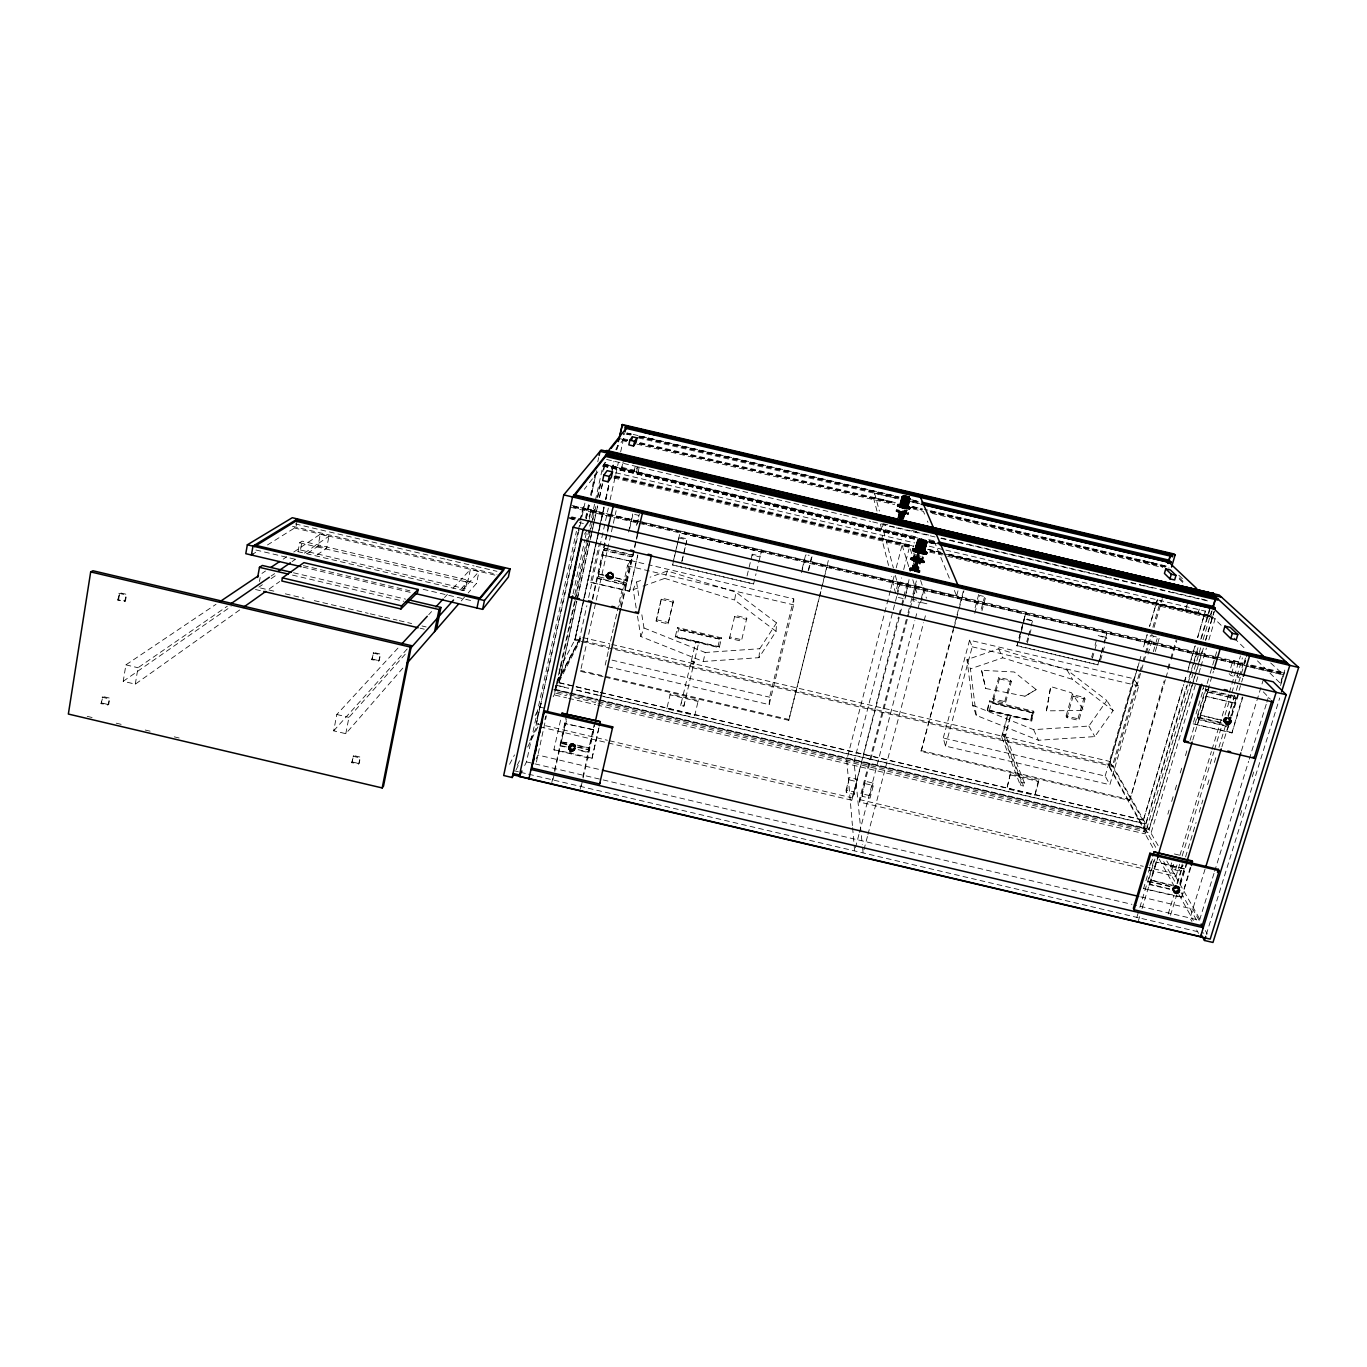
<?xml version="1.0" encoding="UTF-8"?>
<svg xmlns="http://www.w3.org/2000/svg" width="1367" height="1367" viewBox="0 0 1367 1367"><rect width="100%" height="100%" fill="white"/><g stroke="black" fill="none" stroke-linecap="round" stroke-linejoin="round"><path stroke-width="0.75" stroke-dasharray="5 3.75" d="M918.043 570.466L917.103 569.851M608.195 651.717L604.983 666.037L769.16 704.62L793.68 604.88L793.766 598.883L648.693 564.793M919.188 561.854L914.386 560.675L915.446 560.59M915.326 561.769L914.164 560.726M605.188 677.178L788.776 720.341L828.334 560.504M917.753 554.387L913.276 570.705L911.55 569.731L915.548 570.415M912.387 568.638L913.276 569.697M903.621 513.719L908.457 513.889L899.537 510.933M905.603 514.026L906.97 510.079C910.439 518.178 894.684 510.369 901.092 513.753M902.733 514.146L904.664 514.231L902.237 513.274M903.519 513.496L902.271 512.625L900.528 518.589M903.04 514.197L903.86 513.804M902.459 513.343L903.912 513.172M637.5 616.124L640.815 636.526L703.304 661.491L758.958 657.664L776.063 631.349L776.541 622.891L735.959 592.201L667.455 570.979L650.077 577.182M769.16 704.62L769.621 697.187L793.766 598.883M902.579 513.462L899.059 512.967M902.323 513.565L898.068 512.129L898.239 510.506L899.161 511.19M899.025 510.062C887.149 509.874 922.247 517.324 902.886 510.848L902.698 511.617M758.958 657.664L759.779 648.71L776.541 622.891M753.593 583.965L672.615 564.947L753.593 583.965L756.019 573.764M746.792 618.14L746.621 619.473L734.677 616.671L734.899 615.355L746.792 618.14L741.41 641.123L729.517 638.338L729.739 636.954L741.597 639.739L741.41 641.123M752.038 555.122L752.158 554.199L760.291 556.113L760.189 557.035L752.038 555.122L746.775 577.079M101.038 703.697L103.003 696.538L109.753 698.127L108.694 704.637L101.038 703.697L103.003 696.538M117.733 599.959L119.732 592.748L126.567 594.355L125.474 601.053L117.733 599.959L125.474 601.053M118.656 599.447L119.732 592.748M107.771 705.287L109.753 698.127M124.568 601.565L126.567 594.355M239.703 609.938L135.299 684.149L123.218 681.296L125.901 664.875L216.02 604.282M135.299 684.149L138.016 667.728L227.332 606.196M776.063 631.349L734.643 600.045L735.959 592.201M1046.421 710.703L1050.727 686.576L1071.489 692.779L1083.843 710.464L1046.507 710.857L1050.727 686.576M259.457 581.488L260.174 577.472M297.083 520.981L295.973 527.132L267.454 544.972M298.006 551.67L299.612 542.802L302.073 541.161L467.292 579.984L465.498 588.784L463.84 590.647L298.006 551.67L300.467 549.995L302.073 541.161M721.537 637.876L721.383 638.731L677.246 628.359L677.485 627.521L721.537 637.876L719.247 647.668L675.178 637.295L677.485 627.521M307.643 553.327L318.084 546.082L320.271 534.207L328.9 536.24L326.696 548.116L314.513 556.762M719.247 647.668L719.418 646.796L675.418 636.458L675.178 637.295M719.743 639.107L678.493 629.589L719.743 639.107L717.914 646.779L676.75 637.107L678.545 629.418M402.821 668.104L345.8 733.686L333.685 730.832L336.812 714.497L398.549 647.445M345.8 733.686L348.944 717.35L406.888 652.349M351.797 762.735L353.643 755.541L360.392 757.13L359.128 763.589L351.797 762.735L353.643 755.541M371.807 659.714L373.669 652.469L380.504 654.092L379.206 660.722L371.807 659.714L373.669 652.469M358.547 764.324L360.392 757.13M378.642 661.32L380.504 654.092M463.84 590.647L465.651 581.812L467.292 579.984M460.867 589.177L467.924 581.3L470.351 569.475L478.98 571.491L476.536 583.333L468.197 592.919M698.247 700.605L698.059 701.459L670.035 694.863L670.257 694.026L698.247 700.605L694.778 715.351L666.788 708.755L670.257 694.026M694.778 715.351L694.966 714.463M703.304 661.491L705.218 652.486L759.779 648.71M524.672 765.537L526.483 761.88L576.43 531.267M540.495 704.859L536.633 719.708L537.761 717.521M579.762 520.639L583.213 507.892L591.279 509.788L588.801 521.186M577.882 532.447L535.932 725.928L581.556 518.606M578.344 530.362L580.138 522.04M580.599 519.956L584.205 503.312M582 516.538L585.589 499.963M585.52 518.11L588.699 503.5M590.51 495.144L595.038 474.281M597.772 461.773L598.678 457.586M586.204 518.777L589.416 503.945M596.644 470.744L591.159 495.999L596.644 471.017M586.289 518.64L589.45 504.15M544.92 719.743L545.706 716.12M589.109 516.829L591.279 509.788M536.411 762.034L546.407 715.761M573.063 593.791L584.82 539.794M585.281 537.709L586.187 533.557M574.823 594.508L602.932 465.959L608.042 459.363M914.386 538.718L603.428 465.72L603.633 464.319L919.991 538.564M554.848 689.976L555.959 685.14L568.399 688.062M574.448 601.873L554.131 694.897L566.57 697.819M574.892 599.788L587.161 543.588M587.622 541.503L591.245 524.843M591.706 522.775L595.346 506.115M597.157 497.793L600.797 481.133M602.71 471.888L604.88 462.405M555.566 690.899L596.166 504.936M597.926 496.887L601.138 482.124M603.838 469.77L605.666 461.38M598.302 692.078L558.932 682.817L576.686 601.565M577.147 599.481L591.262 534.907M591.706 532.822L597.635 505.739M599.447 497.4L602.642 482.824M558.932 682.817L592.253 530.584M592.714 528.516L597.721 505.602M599.532 497.28L602.727 482.688M597.533 536.189L574.738 640.098L579.078 641.02L555.105 687.721M597.977 534.104L603.906 507.089M605.735 498.784L608.93 484.226M612.108 469.684L613.937 461.363M574.772 640.012L603.958 507.037M605.615 499.468L609.238 482.927M611.955 470.521L613.971 461.311M616.5 449.863L617.406 445.727M559.12 669.864L575.302 639.004L583.982 599.447M584.444 597.362L596.781 541.144M597.242 539.059L598.609 532.822M599.071 530.738L600.882 522.399M601.343 520.314L604.094 507.823M605.923 499.502L609.562 482.841M612.313 470.351L614.142 462.012M616.876 449.521L617.799 445.369M598.951 727.757L591.894 758.788L553.891 749.834L560.846 718.803M637.825 554.917L629.521 591.433L590.698 582.325L599.31 543.758M627.658 439.696L623.506 438.722L622.651 439.815L622.446 440.738L626.599 441.712M579.044 641.106L586.853 605.701M588.63 597.482L608.332 508.063M610.109 499.809L618.38 462.354M620.635 452.016L624.241 435.663M551.79 782.573L552.695 778.489M554.489 770.339L566.707 714.343M592.287 598.917L608.127 526.996M552.952 779.942L554.318 773.688M554.78 771.603L566.314 718.974M592.731 599.464L607.238 533.711M607.597 532.036L608.588 527.542M622.566 463.96L621.746 467.685L623.642 459.893M566.365 746.895L560.47 745.493L566.963 718.649M598.37 576.208L604.436 548.68L632.545 555.275L625.539 584.563L597.413 577.951L598.37 576.208L602.369 577.147M603.137 676.682L580.445 671.351L616.141 510.694M635.074 466.899L634.237 470.607L635.296 466.54M637.312 467.07C636.048 480.381 635.638 463.379 638.953 467.463M639.243 467.001L638.167 471.888L636.526 471.495M628.564 532.036L632.596 513.941M629.691 528.756L632.818 514.727M608.64 649.667L613.219 629.213M613.68 627.18L615.047 621.045M615.509 618.995L616.893 612.86M617.337 610.81L627.419 565.835L630.05 560.419L646.625 564.315M636.458 525.424L639.363 514.163M637.107 524.176L638.902 516.162M619.9 605.684L630.05 560.419M578.173 749.663L588.015 751.987L593.944 725.484M580.155 789.255L581.06 785.171M582.889 777.02L595.106 722.579M621.096 606.64L637.415 533.882M581.163 786.572L594.713 726.219M621.319 607.563L637.723 534.394M591.894 758.788L598.746 728.303M629.521 591.433L637.654 555.275M656.126 621.079L661.543 598.114L673.435 600.916L668.446 622.549L668.019 623.882L656.126 621.079L661.543 598.114M673.641 559.906L675.025 553.891M675.486 551.892L676.853 545.894M677.314 543.895L679.006 537.026L687.14 538.923L685.756 544.92M672.615 564.947L680.014 532.805L761.265 551.892L756.464 572.038M681.774 561.803L683.158 555.805M683.62 553.806L687.14 538.923M682.082 560.88L685.294 546.903M668.019 623.882L673.435 600.916M683.859 706.175L694.282 661.525L691.36 660.825L680.663 705.423L683.859 706.175L684.577 703.082L681.381 702.33L680.663 705.423M729.517 638.338L734.899 615.355M802.087 569.236L806 553.293M801.592 572.67L806.034 554.66M808.17 570.671L811.605 556.711M808.7 570.107L812.152 556.096L808.068 555.139M788.776 720.341L819.123 598.353M819.636 596.285L821.704 588.015M822.216 585.947L823.754 579.745M824.267 577.677L828.385 561.136M876.999 511.138L873.462 497.537L874.572 493.145L896.752 498.357M888.567 565.511L881.783 538.632L883.663 531.25L893.403 568.074M898.068 512.129L896.103 511.121L896.325 509.994M896.308 511.292L896.547 509.925M896.598 511.48L896.872 509.891M896.103 511.121L897.282 509.891M900.357 513.018L898.222 512.01L898.956 510.557M898.717 512.352L899.213 510.557M898.973 511.959L906.116 513.428L899.281 512.095L899.52 510.575M897.982 517.666L899.178 512.779L901.673 513.121M899.281 512.095L898.837 511.138M898.119 517.751L899.896 510.609M898.529 517.956L900.016 512.335L901.793 513.172M898.803 518.059L899.571 511.446M899.11 518.161L900.733 510.728M899.332 518.178L900.716 512.335L901.707 512.505M899.435 518.281L900.494 511.771M899.794 518.383L901.434 512.437M901.502 511.685L902.015 511.805M900.152 518.486L901.639 512.044L906.714 512.762L905.945 512.266M900.614 517.768L902.135 512.181M902.528 511.924L903.843 511.395M900.921 518.691L902.647 512.3L901.383 512.164M901.297 518.777L902.408 512.403M903.023 512.061L902.186 510.968M901.673 518.845L903.655 512.522M901.861 518.811L903.314 512.95M903.519 512.198L903.707 511.053M902.032 518.913L904.305 510.011M902.357 518.964L904.766 510.096M902.664 518.999L904.339 513.343M904.424 512.488L906.013 512.181M902.938 519.033L905.21 510.164M903.177 519.033L905.62 510.216M903.519 519.016L905.996 510.25M904.134 512.608L905.911 512.779M905.33 514.026L906.56 510.267M907.398 514.214L908.047 512.625M907.808 514.214L908.354 512.813M908.132 514.18L908.559 512.984L908.457 514.026M890.378 590.561L846.737 760.018L852.427 825.565M890.908 588.493L894.103 576.088M896.222 567.818L902.083 545.091L909.551 546.851M895.334 575.387L897.726 584.375L895.505 592.919L891.301 576.276M846.105 790.041L849.334 777.498L857.229 779.361L854.221 794.415L846.31 792.552L846.105 790.041L853.982 791.903L854.221 794.415M897.367 591.638L899.794 582.222L907.876 584.136L904.937 599.002L896.82 597.106M846.31 792.552L849.334 777.498M896.735 596.439L854.016 761.727L862.252 844.447M897.316 595.209L901.537 577.831M903.672 569.578L909.021 548.919M910.183 559.154C913.395 553.584 935.814 565.511 916.779 562.025C900.272 556.164 921.016 558.522 924.417 562.503M910.422 559.376L910.678 557.685M924.656 561.615C920.538 562.11 912.507 561 911.037 557.633M910.781 559.616L911.02 558.727M911.293 558.488L911.516 557.599M911.259 559.872L911.481 558.983M911.857 558.488L912.097 557.616M916.334 554.506C914.147 582.991 901.724 563.05 916.881 569.082C919.085 568.775 914.096 567.408 913.207 567.595C926.194 572.243 916.403 572.876 909.636 568.176M909.568 569.595L909.807 568.091M911.823 560.145L912.045 559.257M909.841 569.783L910.08 568.04M918.692 561.752L921.734 561.803L912.626 558.744L914.079 552.661M909.397 569.424L910.439 568.023M912.49 560.419L914.335 552.934M910.183 569.971L910.422 569.099M910.217 568.894L910.866 568.023M915.668 561.888L912.814 560.504L914.369 554.062M540.085 726.902L851.812 800.242L898.461 616.995M898.99 614.928L901.126 606.726M901.656 604.658L903.245 598.507M903.775 596.456L908.047 580.018M910.61 570.176L910.832 569.304M913.036 560.658L914.591 554.694M910.644 568.911L911.379 568.057M913.327 560.829L914.882 554.865M911.106 570.398L911.345 569.509M915.258 554.37L912.285 569.321M851.812 800.242L904.236 598.148M909.055 579.591L904.937 599.002M911.601 569.885L914.352 560.795M912.814 560.504L914.13 559.992L915.241 555.634M911.669 570.603L915.77 554.421M912.062 570.21L916.198 554.558M912.592 570.449L916.847 554.575M912.917 570.586L917.12 554.592M912.934 571.03L913.156 570.159M917.428 554.643L913.959 569.919M913.652 570.825L918.06 554.404M918.334 554.506L914.062 570.945L917.804 571.355L914.882 570.022M918.453 554.848L915.121 570.312M918.914 554.66L914.318 571.423L919.513 572.158L920.196 570.774M914.882 571.15L918.795 555.856M915.019 571.594L915.241 570.722M919.342 554.746L915.975 570.5L920.128 556.113M915.275 571.252L919.495 555.122M915.685 571.321L919.495 556.318M915.719 571.748L919.82 556.061M916.403 571.884L920.657 556.164M916.744 571.474L920.862 556.164M917.052 572.004L921.273 556.096M917.291 571.491L921.255 557.189M917.667 572.09L921.597 556.659M920.059 571.936L918.231 570.688L922.007 556.694M918.231 572.141L918.453 571.269M917.958 562.298L921.563 562.469L922.212 556.147M918.727 570.893L918.949 570.022M920.811 562.674L922.622 556.335M1140.813 868.216L859.689 802.087L859.416 799.558L907.534 614.757M908.081 612.706L910.217 604.504M910.747 602.454L912.353 596.285M912.883 594.235L917.172 577.814M921.102 562.657L922.657 556.694M918.727 572.175L918.949 571.303M919.154 571.098L919.376 570.227M921.255 562.674L922.879 556.147M919.154 572.192L919.376 571.303M921.478 562.555L923.118 556.403M919.513 571.303L919.735 570.432M919.974 561.034L922.161 561.205L923.357 556.83M859.689 802.087L907.483 618.602M908.013 616.534L909.636 610.348M910.166 608.298L912.319 600.045M912.848 597.977L917.154 581.488M919.513 572.158L920.008 570.603M921.99 562.76L922.229 561.888M922.64 561.154L923.443 557.07M922.657 562.811L922.896 561.922M862.133 796.278L865.123 781.223L873.017 783.069L873.325 785.547L870.044 798.14L862.133 796.278L861.859 793.749L869.737 795.611L870.044 798.14M920.606 601.087L921.153 602.813L913.036 600.916L915.975 586.033L924.058 587.93L921.648 600.933M923.221 561.427L923.443 560.538M923.238 562.828L923.46 561.94M923.682 561.683L923.921 560.795M923.699 562.794L924.28 561.034M924.058 562.726L924.519 561.256M858.92 834.485L854.631 850.923L854.067 844.584M859.467 832.418L914.848 620.618M915.394 618.55L917.547 610.331M918.077 608.281L919.701 602.112L928.449 604.163M869.737 795.611L873.017 783.069M921.102 599.207L924.058 587.93M867.43 836.484L863.107 852.923L862.474 846.566M867.96 834.417L923.579 622.668M924.126 620.601L925.749 614.432M666.788 708.755L667.028 707.901M573.781 506.029L956.627 595.927L957.994 590.8M1165.35 679.672L1129.689 800.498L921.085 751.44L954.32 625.044M954.867 622.993L956.507 616.825M957.054 614.774L959.241 606.538M959.788 604.487L964.179 588.032M921.085 751.44L953.482 629.914M954.046 627.846L958.438 611.374M958.985 609.306L963.923 590.766M975.115 607.768L978.857 593.876M974.756 613.339L979.575 595.414L985.71 596.849L981.95 610.793M943.264 738.009L969.579 640.166L1133.516 678.681L1138.711 685.926L1109.867 784.726L945.468 746.074L943.264 738.009L1105.168 776.063L1109.867 784.726M981.216 609.186L984.428 597.294M945.468 746.074L972.227 646.83L969.579 640.166M987.213 709.729L989.64 700.878L1033.742 711.233L1031.726 721.092L987.589 710.72L987.213 709.729L1031.265 720.084L1031.726 721.092M987.589 710.72L989.64 700.878M989.332 710.567L991.297 702.911L1032.632 712.805L1030.547 720.255L989.264 710.362M992.869 698.776L998.747 677.331L1010.657 680.134L1011.341 681.672L1005.411 703.168L993.501 700.365L992.869 698.776L1004.745 701.579L1005.411 703.168M993.501 700.365L999.397 678.852L998.747 677.331M1016.843 645.532L1098.077 664.875L1016.997 645.822L1023.37 621.831M1023.9 619.866L1025.54 613.937L1016.997 645.822M1019.201 641.055L1024.601 618.174L1033.367 621.182L1025.199 619.251M1004.745 701.579L1010.657 680.134M1026.737 641.824L1027.813 637.876M1028.36 635.894L1030.547 627.983M1031.094 626.018L1032.734 620.088M1027.335 642.968L1031.709 627.111M1001.635 736.762L1007.769 714.565L1002.746 734.78L1005.668 735.463L1010.709 715.249L1004.557 737.445L1023.558 786.042L1020.363 785.29L1001.635 736.762L1004.557 737.445M1010.316 773.978L1006.847 788.725L1034.87 795.321L1038.749 781.565L1038.339 780.557L1010.316 773.978L1006.847 788.725M1032.546 712.6L1030.547 720.255M1031.265 720.084L1033.742 711.233M1020.363 785.29L1021.217 782.249L1002.421 733.942L1005.343 734.626L1024.43 783.001L1023.558 786.042M1038.339 780.557L1034.87 795.321M1066.123 716L1072.189 694.59L1084.116 697.392L1085.039 698.981L1078.905 720.443L1066.995 717.641L1066.123 716L1077.999 718.786L1078.905 720.443M1066.995 717.641L1073.095 696.179L1072.189 694.59M1092.78 653.118L1091.652 657.066L1095.719 658.023M1095.035 645.241L1096.71 639.312M1092.438 658.262L1096.949 642.439M1077.999 718.786L1084.116 697.392M1097.889 664.567L1100.708 654.725M1101.272 652.742L1103.528 644.865M1104.092 642.9L1106.911 633.041L1104.28 643.191M1099.222 660.927L1100.913 655.015M1101.46 653.067L1103.733 645.156M1100.572 660.176L1104.536 646.335M1105.168 776.063L1133.516 678.681M1135.857 673.47L1109.03 765.605L1144.299 828.607L1186.641 685.773M1136.455 671.419L1138.831 663.234M1139.429 661.184L1141.223 655.049M1143.598 646.864L1147.186 634.578L1143.666 646.95M1157.319 599.771L1149.562 626.394L1157.388 599.857M1109.098 765.708L1137.122 669.471M1137.72 667.421L1140.095 659.236M930.466 511.719L1167.076 567.237L1167.333 566.331L924.485 509.344M1139.275 673.88L1112.601 765.315L610.571 647.292M1139.856 671.846L1142.231 663.73M1142.829 661.696L1150.518 635.279M1152.894 627.163L1160.6 600.745M1154.021 627.504L1162.326 598.763M1148.024 654.024L1153.235 636.185L1151.817 634.493L1113.404 766.716L609.99 648.3M1153.304 651.717L1157.353 637.893M1155.303 651.495L1159.37 637.62L1153.235 636.185M1129.689 800.498L1164.103 680.886M1167.708 668.617L1170.135 660.432M1170.733 658.398L1176.15 639.995M1187.325 604.351L1185.702 609.836L1186.266 605.632M1165.948 677.622L1170.784 661.235M1171.399 659.184L1176.833 640.764M1199.286 609.118L1198.21 612.775L1198.739 608.571M600.386 692.556L1143.359 820.251L1183.668 684.064M1184.266 682.03L1186.078 675.947M1188.504 667.831L1195.134 645.514M1197.56 637.398L1205.404 611.015L1197.731 637.586M1143.359 820.251L1183.839 684.269M1184.437 682.236L1186.864 674.119M1187.462 672.086L1195.322 645.702M1144.709 823.583L1143.513 828.419L1108.312 765.435M1189.068 677.622L1198.176 647.087M1200.79 639.124L1209.71 608.383M1187.462 684.97L1143.786 831.426L1154.073 849.915M1187.991 683.175L1192.913 666.652M1193.459 664.806L1198.363 648.351M1201.371 638.286L1209.898 609.699M1200.704 647.77L1145.153 833.887L597.687 705.133M1203.114 639.653L1211.606 611.237M1212.102 610.793L1210.359 616.585L948.869 555.207M1221.141 625.3L1211.726 616.09L1212.819 612.416M1194.57 676.733L1148.964 829.461L554.951 689.771L579.762 641.277L580.719 637.005L556.916 683.295M1195.185 674.7L1197.612 666.566M1198.227 664.516L1203.097 648.231M1205.523 640.081L1214.05 611.579M1203.37 648.095L1149.117 829.735L551.328 689.156M1205.711 640.286L1214.34 611.374M1200.311 668.395L1151.031 833.135L597.618 702.98M1200.927 666.361L1206.395 648.061M1208.838 639.927L1216.134 615.509M1149.801 865.892L1152.193 857.895M1202.687 689.703L1203.883 685.756M1190.811 867.567L1181.635 897.538L1143.547 888.584L1152.569 858.561M1242.808 697.409L1231.94 732.968L1193.032 723.827L1203.712 688.233M1136.848 917.36L1139.292 909.226M1139.856 907.363L1154.585 858.391M1167.862 814.168L1169.075 810.135M1171.69 801.455L1174.133 793.321M1175.142 789.955L1177.568 781.89M1180.251 772.987L1182.694 764.854M1185.445 755.661L1187.872 747.595M1190.025 740.453L1206.531 685.55M1207.146 683.517L1209.641 675.178M1210.188 673.35L1218.134 646.916M1169.622 888.823L1149.903 884.176L1148.28 881.049L1154.876 859.074M1223.67 725.074L1199.508 719.401L1197.595 716.992L1205.745 689.891L1233.888 696.521L1235.99 698.845L1230.659 716.308M1138.421 920.64L1139.634 916.625M1142.06 908.594L1158.174 855.024M1192.776 740.025L1213.452 671.317M1149.903 884.176L1157.148 860.099M1199.508 719.401L1207.693 692.198L1205.745 689.891M1158.55 855.691L1147.955 888.994M1209.197 687.396L1197.475 724.425M1182.284 863.944L1180.114 871.069L1172.185 869.207L1170.579 866.37L1171.656 862.816M1230.693 667.916L1232.966 660.466L1241.065 662.363L1243.03 664.362L1239.613 675.588M1172.185 869.207L1174.356 862.081M1231.479 673.692L1234.897 662.448L1232.966 660.466M1149.083 870.164L1175.962 876.486L1174.338 873.633L1177.431 863.466M1179.909 855.332L1211.418 751.542M1212.033 749.509L1228.728 694.556M1229.343 692.522L1240.467 655.887M1175.962 876.486L1179.687 864.234M1182.165 856.05L1213.845 751.85M1214.477 749.799L1221.927 725.296M1225.037 715.078L1231.24 694.641M1231.872 692.591L1242.432 657.869M1176.97 883.509L1182.438 865.55M1228.01 715.847L1233.888 696.521M1244.004 662.858L1245.559 657.766M1168.187 914.027L1173.809 895.556M1177.517 883.372L1183.087 865.089M1185.565 856.955L1196.074 822.421M1199.167 812.254L1202.875 800.071M1207.591 784.624L1210.034 776.559M1214.34 762.461L1216.784 754.396M1218.971 747.253L1225.379 726.167M1228.249 716.769L1235.665 692.385M1236.298 690.352L1246.807 655.818M1244.722 663.576L1245.747 660.176M1179.96 882.655L1184.847 866.627M1170.511 915.292L1176.799 894.684M1180.148 883.731L1186.829 861.757M1221.876 746.86L1228.437 725.296M1231.428 715.488L1242.791 678.22M1180.541 884.432L1187.239 862.44M1228.882 725.894L1226.609 731.277M1231.889 716.018L1238.519 694.282M1181.635 897.538L1190.401 866.883M1231.94 732.968L1242.33 696.897M1205.079 869.087L1190.025 918.026L1191.921 921.443M1241.441 750.842L1263.381 679.484M1213.999 873.376L1199.525 920.247L1133.961 904.834M1214.631 871.343L1248.618 761.282M1249.25 759.232L1266.252 704.21M1266.867 702.177L1269.396 694.009M1251.574 665.131L1282.759 672.461L1282.383 673.641L1247.063 665.336M1280.759 683.175L1285.817 666.891M1240.279 815.398L1242.808 807.282M1252.24 776.832L1254.752 768.715M1280.52 685.585L1284.946 671.3M1206.326 934.43L1279.7 697.973M643.054 586.101L664.738 578.395L667.455 570.979M640.815 636.526L643.994 628L641.619 613.356M588.015 751.987L588.989 749.458L577.25 746.707M636.168 607.973L633.194 589.621L636.544 581.983L642.336 579.933M553.891 749.834L567.032 752.311M625.539 584.563L626.359 582.786L614.364 579.967M580.445 671.351L580.821 670.548L788.793 719.452M536.189 758.651L537.932 755.028L600.301 769.706M515.991 770.014L519.802 762.496M527.679 746.997L538.068 726.526M553.191 696.743L555.105 692.984M517.273 765.178L521.135 757.608M529.815 740.589L538.495 723.553M555.959 685.14L568.296 688.267M557.07 681.262L580.685 637.09M509.566 764.29L514.488 754.926M535.112 715.625L542.972 700.639M590.698 582.325L629.709 591.04M604.436 548.68L603.513 550.286L631.742 556.916M653.443 439.166L642.37 436.569M584.461 534.224L586.802 530.721M972.706 705.252L1033.606 729.653L1088.884 726.048L1106.826 700.485L1067.029 669.967L998.645 648.778L966.982 659.612L972.706 705.252L976.26 715.368L1038.424 740.265L1094.83 736.591L1113.165 710.567L1106.826 700.485M603.428 465.72L604.317 464.575M604.539 463.533L603.65 464.677L916.727 538.171M615.697 449.453L623.403 439.49M584.324 489.301L586.87 486.02M589.399 482.756L599.036 470.333M603.633 464.319L914.865 538.034M603.924 464.028L916.676 537.043M461.243 600.916L466.796 594.525M462.012 590.527L478.98 571.491M333.685 730.832L407.161 648.983M918.248 562.52L920.094 562.555L918.932 561.478M428.708 614.689L431.579 611.579M444.497 597.533L447.368 594.423M453.109 588.186L470.351 569.475M269.282 588.921L279.705 581.505M123.218 681.296L231.091 606.452M258.927 587.127L262.396 584.717M271.11 578.685L278.065 573.85M271.11 576.037L274.613 573.627M292.128 561.564L295.631 559.154M304.38 553.122L328.9 536.24M261.968 573.405L265.488 571.03M283.174 559.154L286.694 556.779M293.768 552.029L320.271 534.207M251.408 555.002L258.551 550.542M1024.977 696.23L1036.22 689.566L1024.977 696.23L985.71 688.472L981.557 670.326L1014.194 671.983L1036.306 689.72M922.161 561.205L921.204 560.248M633.194 589.621L641.072 586.819M976.26 715.368L970.433 668.856L1002.763 657.8L1072.565 679.416L1113.165 710.567M911.14 568.945L917.872 570.569L916.198 569.509M914.523 560.521L915.702 560.607M900.716 512.335L900.477 512.728M917.325 570.552L918.043 570.398M912.302 568.706L912.712 569.458M898.632 511.805L902.117 512.232M920.862 561.119L921.512 560.419M916.522 570.5L917.428 570.688M914.438 560.743L916.027 561.034M919.102 562.11L916.761 561.786M912.695 568.655L913.976 568.928M914.13 559.992L920.811 561.786M920.743 561.222L918.351 560.76M916.779 570.62L915.839 570.381M915.497 558.573L912.626 558.744M915.582 560.555L917.941 561.136M919.666 561.085L916.505 560.367M915.48 560.846L917.189 561.222M916.044 558.676L912.985 558.607L914.506 559.633M913.839 568.826L914.728 569.099M915.89 558.556L917.189 558.915M918.043 562.572L915.873 562.042M900.887 512.061L901.998 512.557M902.835 513.667L903.877 513.736M626.957 432.963L631.11 433.937M633.177 434.416L899.076 496.819M911.55 499.741L919.854 501.689M627.333 433.202L631.4 434.159M639.551 436.073L897.213 496.529M913.378 500.322L919.393 501.723M626.752 433.886L630.905 434.86M639.209 436.808L898.854 497.725M913.378 501.142L919.615 502.595M626.103 434.022L630.238 434.996M638.526 436.944L899.554 498.186M911.977 501.108L920.264 503.056M908.918 501.211L919.701 503.74M638.372 437.884L898.29 498.87M912.831 502.287L919.068 503.74M640.098 442.618L895.419 502.526M912.028 506.422L922.4 508.849M873.462 497.537L895.624 502.731M913.173 506.849L920.367 508.541M930.021 510.814L1167.623 566.57M618.995 438.465L627.556 440.464M639.995 443.386L895.129 503.261M911.721 507.157L922.093 509.583M930.397 511.531L1167.076 567.237M623.301 439.627L627.453 440.601M639.91 443.523L895.18 503.432M911.789 507.328L922.161 509.771M622.651 439.815L626.804 440.789M639.278 443.711L894.855 503.688M911.464 507.584L921.854 510.028M930.175 511.976L1169.127 568.057M636.988 444.155L894.616 504.611M913.31 509.002L923.699 511.429M932.021 513.377L1162.633 567.493M882.928 523.664L889.148 525.116M911.977 530.481L918.197 531.934M606.572 459.449L783.308 500.937M785.393 501.416L812.425 507.772M814.493 508.251L841.525 514.59M843.61 515.086L870.642 521.425M872.727 521.921L930.944 535.591M941.333 538.017L1082.732 571.201M1084.817 571.696L1111.849 578.036M1113.917 578.531L1140.949 584.871M1143.034 585.366L1170.067 591.706M1172.151 592.201L1199.184 598.541M1201.251 599.019L1207.488 600.489M894.189 527.354L883.048 524.74L881.8 529.61L880.382 524.108M896.12 527.816L935.25 537.009M940.889 538.325L967.067 544.459M969.015 544.92L1155.986 588.801M1160.019 589.758L1210.496 601.6M622.002 467.343L634.459 470.265M928.706 539.623L937.01 541.571M929.116 540.717L937.42 542.665M929.167 541.093L935.387 542.545M929.406 541.452L935.643 542.921M603.411 465.344L914.318 538.444M925.613 541.093L937.318 543.844M928.894 542.118L937.181 544.066M602.967 465.908L914.608 539.042M929.15 542.46L935.387 543.929M602.847 466.079L914.677 539.264M929.235 542.682L935.472 544.151M615.748 472.76L914.831 542.955M929.304 546.219L943.896 549.773M945.913 550.115L1205.591 611.203M1185.189 609.289L1197.663 612.228M614.962 475.733L913.857 545.894M928.381 549.312L940.838 552.234M949.142 554.182L1210.666 615.577L1212.546 617.406L948.647 555.463M881.783 538.632L914.284 546.27M927.595 549.397L941.248 552.593M948.766 554.353L1211.726 616.09M614.86 476.587L913.515 546.697M930.107 550.593L942.547 553.515M944.614 553.994L1210.085 616.312L1212.239 618.431L944.221 555.515M614.74 476.775L913.583 546.92M930.192 550.816L940.564 553.259M614.073 476.929L911.242 546.68M929.936 551.072L946.562 554.985M613.851 477.972L908.901 547.227M929.68 552.097L942.136 555.019M634.63 514.419L638.714 515.376M571.97 505.568L607.307 513.855M609.374 514.351L636.407 520.69M638.474 521.186L1214.169 656.348M1216.237 656.843L1243.269 663.183M573.559 506.679L1248.481 665.148M1250.549 665.644L1283.784 673.435L1282.759 672.461M573.798 507.242L1244.978 664.858M571.235 507.396L1283.408 674.615L1269.413 661.833M897.726 584.375L1218.817 659.765M1220.885 660.261L1247.815 666.583M1249.882 667.062L1283.015 674.837L1280.383 683.312L1255.179 658.638M678.698 537.897L686.832 539.811M571.731 516.829L575.883 517.803M571.235 517.478L575.387 518.452M569.39 517.529L575.627 518.999M568.911 518.178L575.131 519.648M570.791 518.913L574.943 519.887M916.573 600.147L912.541 599.19L913.036 600.916M579.352 522.553L583.401 523.51M1207.693 692.198L1235.99 698.845M627.419 565.835L793.68 604.88M972.227 646.83L1138.711 685.926M603.684 574.926L597.652 573.935L603.479 575.302M615.338 577.66L626.992 580.394L615.15 578.053M1221.688 720.101L1200.277 715.078L1222.132 720.648M1197.595 716.992L1221.654 722.63M603.992 578.036L597.789 576.566L596.815 578.309L625.915 585.144L626.735 583.367L614.33 580.462M1221.859 723.177L1196.962 717.333L1198.876 719.76L1228.044 726.612M1231.479 732.422L1193.032 723.827M661.098 599.378L673.025 602.181M999.397 678.852L1011.341 681.672M1073.095 696.179L1085.039 698.981M444.993 559.103L295.289 523.92L294.537 528.021L496.118 575.387M447.077 559.581L474.11 565.938M476.177 566.434L496.973 571.321M292.521 526.312L496.99 574.362M656.587 619.764L668.446 622.549M990.016 701.869L1034.204 712.241M1032.632 712.805L991.297 702.911M318.084 546.082L326.696 548.116M467.924 581.3L476.536 583.333M299.612 542.802L465.651 581.812M1008.111 715.368L1011.05 716.052M300.467 549.995L465.498 588.784M255.954 550.012L297.237 559.718M423.155 589.314L472.692 600.95M303.389 565.613L409.895 590.8M303.149 567.168L412.834 592.953M691.189 661.543L694.111 662.243M582.752 637.586L609.75 643.84M611.784 644.404L1110.294 761.573L1158.379 846.105M293.478 572.773L405.623 599.139M575.302 639.004L608.503 646.813M580.992 641.482L608.811 648.009M292.47 575.097L403.914 601.292M612.057 660.141L769.621 697.187M260.465 587.998L274.955 591.398M285.31 593.825L303.952 598.216M314.307 600.643L368.15 613.305M370.218 613.8L382.657 616.722M384.725 617.201L397.148 620.122M399.215 620.618L411.638 623.54M421.993 625.966L426.145 626.94M255.509 589.502L261.678 590.954M420.147 628.205L424.266 629.179M920.862 750.5L1129.108 799.456M1010.674 774.969L1038.749 781.565M1021.217 782.249L1024.43 783.001M559.035 682.611L598.541 691.907M600.609 692.385L1143.222 819.978M576.686 690.01L597.43 694.897M599.498 695.376L1145.512 823.771M576.601 690.232L601.48 696.076M603.565 696.572L1144.862 823.857L1109.508 761.299M568.313 692.42L555.873 689.498L554.899 691.394L567.356 694.316M570.381 692.915L597.345 699.255M599.412 699.733L1144.811 827.992L1156.482 848.77M569.424 694.812L596.388 701.151M598.473 701.63L1146.195 830.452M556.164 693.24L566.536 695.666M574.823 697.631L595.551 702.501M568.655 698.315L595.619 704.654M118.809 593.261L125.661 594.867M373.106 653.067L379.941 654.673M372.371 659.116L379.206 660.722M1174.338 853.948L1182.25 855.81M539.384 706.995L545.313 708.396M849.556 779.959L857.485 781.821M865.414 783.684L873.325 785.547M1170.579 866.37L1178.474 868.233L1180.114 871.069M537.06 723.724L607.409 740.282M609.494 740.76L851.59 797.713M859.416 799.558L1143.256 866.336M1145.341 866.815L1174.338 873.633M567.015 742.725L560.658 741.837L566.758 743.272M577.182 745.118L589.399 747.988L576.959 745.664M1173.091 885.32L1150.655 880.023L1171.451 885.526M561.581 743.016L567.459 744.4M1148.28 881.049L1169.862 886.124M567.083 744.793L561.017 743.358L559.889 745.852L566.006 747.288M577.216 747.168L589.365 750.022L588.391 752.551L578.207 750.158M1169.998 886.636L1147.665 881.373L1149.305 884.517L1169.691 889.319M569.065 752.79L592.116 758.207M1181.242 896.82L1143.547 888.584M1140.796 896.889L1192.776 909.106L1199.064 920.264M125.901 664.875L138.016 667.728M336.812 714.497L348.944 717.35M526.483 761.88L1131.893 904.339M514.385 770.851L518.435 771.808M520.468 772.287L526.842 773.79M528.585 774.2L1203.797 933.114M102.081 697.187L108.83 698.776M353.045 756.259L359.811 757.848M101.944 703.048L108.694 704.637M352.378 762L359.128 763.589M87.232 716.359L93.452 717.829M116.246 723.194L122.449 724.664M145.244 730.029L151.464 731.482M174.258 736.847L180.461 738.317M901.742 513.924L902.1 514.077M917.154 558.83L919.068 559.342M915.138 569.116L916.403 569.492M917.77 559.069L920.213 559.735M917.154 561.29L918.043 561.461M916.915 561.7L916.283 561.529M914.711 570.142L913.822 569.971M902.579 512.693L905.996 513.821M664.738 578.395L734.643 600.045M916.027 560.145L914.728 559.804M917.872 561.102L919.632 561.786M904.185 511.566L905.672 512.027M919.461 559.547L920.726 559.923M915.48 559.974L913.754 559.411M918.248 561.615L919.974 562.23M913.6 569.817L912.37 569.441M914.745 560.692L912.763 559.599L913.737 559.274M643.994 628L705.218 652.486M1178.815 575.268L1183.292 579.557M1179.396 577.882L1184.625 582.923M1179.157 578.89L1183.737 583.316M1234.196 638.081L1245.679 649.308M1154.09 563.221L1143.017 560.624M1263.296 691.839L1270.336 699.118M1237.084 675.418L1239.032 677.468L1230.915 675.554L1229.001 673.521M1067.029 669.967L1072.565 679.416M1166.786 860.937L1200.38 920.23M1205.335 930.551L1207.283 933.969M1088.884 726.048L1094.83 736.591M1163.676 861.603L1176.03 883.612M1181.173 892.771L1196.603 920.281M1159.216 859.142L1173.86 885.491M1178.986 894.702L1193.34 920.487M1196.655 929.987L1198.551 933.405M998.645 648.778L1002.763 657.8M1033.606 729.653L1038.424 740.265M923.716 512.147L924.57 514.18M927.424 521.1L927.937 522.314M934.157 541.144L949.74 579.13M954.354 590.373L956.627 595.927M981.557 670.326L985.71 688.472M966.982 659.612L970.433 668.856M910.2 548.816L918.026 572.534M920.623 580.445L926.484 598.233M902.083 545.091L910.251 571.56M912.78 579.711L917.172 593.962M899.794 582.222L900.238 583.88M874.572 493.145L879.374 511.036M636.544 581.983L638.919 596.627M852.615 827.667L853.897 842.482M698.879 641.96L695.957 641.277L690.694 663.661L693.616 664.362L698.879 641.96M593.5 729.722L564.691 723.536L593.5 729.722M631.264 561.324L601.856 554.848L631.264 561.324M633.126 554.899L632.34 556.557L603.12 549.688L604.06 548.082L633.126 554.899M1105.971 637.278L1097.838 635.365L1106.809 638.423L1105.971 637.278M1234.521 696.162L1205.386 689.31L1207.351 691.599L1236.622 698.486L1234.521 696.162M1235.187 703.185L1205.933 696.316L1235.187 703.185M1184.693 868.78L1156.055 862.047L1184.693 868.78"/><path stroke-width="1.5" d="M919.051 539.145L919.53 541.178L919.342 539.076L926.177 540.973L923.391 551.875M568.86 748.125C584.393 736.352 564.93 764.837 571.047 744.28M569.356 746.604L571.338 749.612L574.789 748.638M606.965 575.849C606.828 582.12 616.739 577.763 611.75 573.73C609.887 571.218 605.923 575.968 607.392 575.063C606.931 572.722 612.126 571.167 611.408 573.508M613.134 576.806L609.392 578.173L607.392 575.063M907.312 506.371C916.813 511.292 888.225 503.312 901.861 504.936M907.278 496.563L909.38 497.52L903.143 495.999L907.278 496.563L906.987 497.725L909.858 498.887L906.406 498.323M909.328 497.4L908.013 498.733L908.337 496.905M1173.484 890.002C1172.869 893.933 1179.584 894.155 1179.55 890.276C1179.157 884.586 1172.732 890.293 1172.698 888.55M1172.681 889.302L1174.492 891.523L1177.38 891.199L1178.747 888.823L1177.26 886.397L1179.55 890.276M1224.149 721.417C1225.755 725.399 1232.265 721.81 1229.565 718.376M1231.069 721.656C1221.79 708.448 1225.806 735.292 1230.129 720.546M90.683 571.919L68.35 714.052L382.179 787.939L383.512 786.11L411.45 645.651L92.956 570.757L90.683 571.919L410.203 647.052L411.45 645.651M414.902 593.432L482.619 609.357L508.387 577.045L510.096 568.894L292.282 517.717L247.342 544.801L245.787 553.686L301.082 566.673M257.662 577.421L259.457 567.339L262.327 565.46L291.393 572.277M282.388 577.865L281.824 580.992L400.958 608.981L417.567 592.441L418.148 589.467L303.935 562.623L282.388 577.865L401.573 605.889L418.148 589.467M400.958 608.981L401.573 605.889M382.179 787.939L410.203 647.052M434.569 631.605L439.012 609.545L440.926 607.426L407.691 599.617M436.5 629.384L440.926 607.426M476.98 608.025L478.809 599.19L504.901 567.681M482.619 609.357L484.448 600.523L510.096 568.894M1201.371 934.908L1204.464 940.462L1212.973 942.461L1298.65 667.438L1219.227 595.038L601.155 449.982L563.751 494.888L503.671 775.516L512.181 777.515L514.077 773.773M512.181 777.515L572.551 496.956L607.478 453.075M574.037 495.965L574.294 494.769L1286.039 661.867M519.221 776.507L573.081 527.218L579.13 518.811L1273.173 681.791L1286.193 694.692L1210.188 939.112L519.221 776.507L521.955 771.022M528.944 778.797L583.111 529.576L588.887 521.1M599.122 455.501L600.028 451.332L1221.602 597.208M599.617 783.992L612.724 726.885L544.425 710.823L531.678 768.015L599.617 783.992L600.045 782.778M635.313 611.852L638.611 612.621L638.252 613.493L568.826 597.174L581.573 538.564M532.874 763.914L534.224 757.745M535.386 752.431L536.069 749.253M536.735 746.194L537.385 743.221M539.572 733.139L540.221 730.166M540.563 728.56L542.426 720.016M543.793 713.762L544.425 710.823M571.389 586.853L572.585 581.317M573.679 576.344L574.345 573.234M575.011 570.193L575.661 567.202M547.261 712.173L572.602 595.875M1214.272 593.876L606.658 450.444L606.008 452.016L606.23 450.99L1213.999 593.62M603.838 475.152L602.659 480.535L608.093 481.816L611.357 477.22L612.519 471.905L607.17 470.658L603.838 475.152L609.272 476.417L612.519 471.905M608.093 481.816L609.272 476.417M618.311 441.592L622.361 424.539L1174.219 554.028L1175.124 554.848L1171.57 567.066M619.166 439.115L622.361 424.539M623.83 434.467L624.018 433.544M1170.699 553.806L1172.476 556.591L625.197 428.179L625.403 427.256L626.359 426.094L1170.921 554.011M624.992 431.972L626.359 426.094M566.844 714.292L591.621 601.907M608.093 527.149L613.578 504.97M629.862 440.191L628.837 444.89L633.536 446.001L635.997 442.532L637.022 437.901L632.374 436.808L629.862 440.191L634.578 441.302L637.022 437.901M631.691 439.901L632.374 436.808M633.536 446.001L634.578 441.302M595.448 721.024L620.635 608.725M637.381 534.019L642.798 511.822M599.412 725.723L600.318 721.673L561.94 713.215L600.318 721.673M638.252 613.493L651.512 554.985L648.18 554.216M909.738 508.37C906.97 509.071 898.478 508.097 897.709 504.611M897.675 505.893L897.931 504.543M897.982 506.08L898.239 504.508M897.487 505.722L898.666 504.508M899.452 506.73L902.135 496.853L904.253 497.11M899.845 506.559L902.476 496.802M900.101 506.952L902.733 496.802M900.289 506.798L903.314 495.879M900.597 506.935L903.467 495.862M900.802 507.191L903.929 495.879M904.407 497.759L904.219 495.913M901.554 507.413L904.185 496.563M901.793 507.362L904.544 495.948M903.758 497.827L904.903 496.016M902.34 507.635L904.202 497.964M904.988 497.229L905.279 496.084M905.672 496.153L905.791 498.186M902.767 507.653L905.62 497.024M903.16 507.858L906.082 496.255M903.775 507.909L906.441 497.229M906.577 496.529L907.192 498.716M905.484 508.08C900.956 507.447 910.712 497.981 904.681 498.101M907.654 496.682L907.5 498.528M904.783 508.234L907.62 497.468M905.262 508.216L908.013 496.802M905.586 508.404L908.628 497.024M906.099 508.336L908.867 497.127M906.338 508.541L909.072 497.229M906.817 507.755L909.38 497.468M906.782 508.387L909.482 498.511M907.056 508.661L909.67 498.613M904.339 507.789L907.449 508.268L909.858 498.818M909.021 507.037L908.525 506.832M908.782 508.832L909.431 507.242M909.209 508.814L909.738 507.43M909.516 508.78L909.944 507.601M909.738 508.729L910.046 507.738M923.75 550.918C935.353 558.095 902.425 549.602 916.591 549.09M912.712 550.542L912.951 548.885M912.472 550.337L913.327 548.833M913.071 550.781L912.712 548.987M913.088 549.705L913.788 548.816M913.549 551.038L913.31 549.91M913.566 549.688L914.369 548.816M914.113 551.311L913.771 550.149M914.147 549.705L915.036 548.868M914.779 551.585L917.821 540.221L919.256 540.17M918.197 540.136C910.525 560.487 920.777 548.594 917.821 540.221M923.699 542.511L920.247 541.622C918.419 557.001 912.285 553.977 918.197 540.785M915.531 551.858L918.487 540.939M918.829 540.802L919.342 539.076M919 540.922L919.342 539.589M916.351 552.148L919.581 539.726M917.035 551.858L919.871 539.845M917.223 552.422L917.445 551.533L914.335 550.423M920.213 539.982L921.375 541.657M920.982 539.213L921.068 540.614M920.64 541.588L921.409 539.282M917.684 553.738L921.426 540.392L920.572 540.119M920.777 540.392L921.871 539.384M918.265 553.908L921.426 540.392M919.068 552.934L919.29 552.063L926.963 552.798M921.99 540.802L922.332 539.487M922.81 539.606L919.239 552.524L916.779 551.858M922.469 542.101L922.828 540.768L926.125 541.11M922.007 539.692L923.152 540.563M924.724 541.452L926.723 542.511L923.272 553.31L920.418 552.798L922.537 542.272L919.837 552.678L921.734 553.122M922.93 541.042L923.272 539.726M920.008 553.174L920.247 552.285M922.947 542.203L923.289 540.871M923.391 541.178L923.733 539.845M923.75 540.973L923.409 542.306L926.279 542.767M920.948 553.379L924.177 541.042M921.529 553.003L924.588 541.11M921.854 553.567L925.288 540.409M922.759 542.015L924.946 542.511L925.562 540.529M922.042 553.088L925.801 540.666M922.742 553.72L925.989 540.768M926.262 542.118L923.989 553.293M923.545 553.84L926.655 542.391M926.741 542.614L923.955 552.764M924.297 553.925L923.802 552.627M925.169 551.482L926.723 553.686M924.963 553.977L925.203 553.088M925.51 552.627L925.732 551.738M925.544 553.994L925.767 553.105M925.989 552.883L926.211 551.995M926.006 553.96L926.245 553.088M926.348 553.122L926.57 552.234M926.365 553.908L926.826 552.456M1165.761 568.877L1164.428 573.422L1169.93 578.856L1174.646 579.967L1175.996 575.353L1170.408 569.971L1165.761 568.877L1171.28 574.243L1175.996 575.353M1167.948 563.238L1170.152 555.703M1168.17 563.46L1170.374 555.908M921.153 504.235L1170.665 562.777L1170.938 561.871L1169.127 560.18L921.922 502.167M1169.93 578.856L1171.28 574.243M1212.768 593.774L1213.059 592.765M1212.819 607.17L1215.844 597.037L606.692 454.066M939.095 542.067L1213.4 606.435L1215.28 608.247L1214.99 609.272L939.266 544.544M1149.886 853.23L1133.38 908.286L1134.097 909.773L1202.191 925.801L1219.227 870.728L1218.339 869.327L1149.886 853.23L1150.638 854.597L1134.097 909.773M1271.84 700.69L1254.052 758.189L1184.454 741.837L1183.617 740.692L1199.953 686.217M1184.454 741.837L1201.73 684.218M1152.791 855.896L1154.004 851.897L1192.229 860.885L1191.409 865.567M1224.952 626.12L1223.397 631.332L1230.744 638.611L1236.195 639.876L1237.784 634.596L1230.3 627.385L1224.952 626.12L1232.351 633.314L1237.784 634.596M1158.635 853.486L1192.161 742.042M1214.016 669.437L1220.167 649L1218.134 646.916M1158.071 857.297L1158.772 853.025M1230.744 638.611L1232.351 633.314M1228.882 722.135L1230.061 718.256M1187.308 860.219L1221.244 748.877M1229.018 723.382L1230.83 717.453M1243.372 676.323L1249.592 655.921L1247.422 653.785M1177.978 892.839L1179.311 888.43M1186.744 864.047L1187.445 859.758M1205.711 867.054L1240.809 752.875M1217.433 872.231L1218.339 869.327M1200.448 936.822L1276.146 692.334L1263.381 679.484M1286.706 664.003L1287.065 662.824L573.815 495.367M1204.464 940.462L1205.728 936.378M1281.597 691.856L1289.816 665.353L1214.135 595.465M612.724 726.885L612.313 727.979L543.878 711.882M574.311 749.782L574.994 748.313M572.773 750.842L573.251 749.697M574.482 746.758L574.96 745.63M573.132 750.705L573.61 749.56M574.55 746.912L575.029 745.767M573.474 750.534L574.14 749.27M573.798 750.312L574.55 748.911M572.004 750.944L572.483 749.799M573.85 745.989L573.696 744.4L573.217 745.528M572.397 750.927L572.876 749.765M574.123 746.262L574.328 744.844M574.362 746.57L574.601 745.118M570.859 750.756L571.338 749.612M571.235 750.876L571.714 749.731M571.611 750.927L572.107 749.782M573.542 745.733L574.02 744.605M572.09 745.203L572.568 744.058M570.159 750.398L570.637 749.253M572.465 745.254L572.961 744.126M570.5 750.603L570.979 749.458M572.841 745.374L573.337 744.246M569.714 748.227L569.236 749.372L569.646 748.091M570.928 745.288L571.423 744.161M569.338 749.56L569.834 748.415M571.303 745.22L571.799 744.075M569.578 749.868L570.073 748.723M571.696 745.186L572.175 744.041M569.851 750.158L570.347 749.013M569.39 746.365L569.885 745.22M569.629 746.074L570.517 744.588M569.014 748.877L569.407 747.356M570.569 745.425L570.705 744.468M568.928 747.373L569.68 745.545M611.989 578.497L612.689 577.438M612.519 577.933L613.287 576.447M612.706 574.789L612.758 573.474L612.348 574.26M607.324 577.54L607.666 576.601M606.999 576.635L607.375 575.456M607.033 575.456L608.161 573.303M1224.2 719.162L1225.823 719.298M574.396 495.862L605.803 456.236M611.1 448.376L618.961 438.499M609.067 449.777L626.257 428.298M625.197 428.179L626.052 427.136M480.842 597.84L503.774 570.056L295.785 521.186L254.416 546.578M406.99 663.303L458.458 604.129M411.125 647.599L453.536 600.028M401.42 644.318L427.273 616.261M435.885 606.897L443.062 599.105M899.794 505.995L901.861 507.14M900.135 505.192L907.073 506.764M902.135 496.853L905.193 498.015M243.172 607.478L265.796 591.398M1228.745 722.63L1229.822 723.656M230.835 603.787L269.35 577.25M278.116 571.218L290.368 562.777M219.557 601.907L258.431 575.78M270.803 567.459L279.637 561.529M253.1 553.943L251.408 555.002L252.98 546.117L297.459 518.947M916.386 549.619L914.796 549.756M924.946 542.511L925.835 542.374L924.929 541.725M906.851 508.165L905.757 508.046M903.929 497.058L902.835 497.161L903.587 497.605M916.368 549.961C913.088 550.098 925.613 553.994 923.494 551.448M921.358 540.512L922.828 540.768M904.424 507.875L902.733 507.465M621.934 425.052L1175.124 554.848M642.678 431.049L648.915 432.502M665.541 436.415L673.863 438.363M694.641 443.233L707.115 446.155M717.504 448.598L725.826 450.546M729.978 451.52L736.215 452.99M752.841 456.886L765.315 459.825M781.941 463.721L794.415 466.643M804.821 469.086L813.126 471.034M817.278 472.008L823.515 473.478M846.378 478.843L852.615 480.295M869.258 484.208L881.732 487.13M898.358 491.026L910.832 493.965M921.221 496.392L929.526 498.34M933.695 499.331L981.506 510.54M985.658 511.514L993.98 513.462M998.132 514.436L1016.843 518.828M1020.995 519.802L1045.943 525.663M1050.095 526.637L1068.806 531.028M1072.958 532.002L1081.28 533.95M1085.432 534.924L1133.243 546.151M1137.395 547.125L1168.58 554.438M625.403 427.256L1172.732 555.685M643.361 432.143L654.434 434.757M940.393 507.465L952.85 510.404M969.459 514.3L981.933 517.222M992.322 519.665L1000.627 521.613M1004.779 522.587L1011.016 524.039M1027.625 527.935L1040.082 530.874M1056.708 534.77L1065.013 536.718M1079.554 540.119L1087.859 542.084M1092.011 543.058L1098.248 544.51M1121.094 549.876L1133.551 552.798M1143.94 555.241L1152.244 557.189M1156.397 558.163L1162.633 559.616M922.332 503.534L1170.938 561.871M923.443 504.611L1168.888 562.213L1196.791 588.63M635.501 458.287L641.738 459.756M670.804 466.574L677.041 468.044M699.87 473.392L706.107 474.862M728.953 480.227L735.173 481.68M787.084 493.863L793.321 495.332M816.15 500.698L822.387 502.15M838.996 506.046L847.301 507.994M880.536 515.803L886.756 517.256M903.365 521.152L911.669 523.1M967.733 536.257L973.97 537.727M996.816 543.092L1003.036 544.544M1054.948 556.728L1061.185 558.197M1084.014 563.546L1090.251 565.015M1119.317 571.833L1125.554 573.303M1148.383 578.651L1154.619 580.121M1171.229 584.017L1179.533 585.965M813.399 500.681L819.619 502.15M836.228 506.046L844.516 507.977M848.668 508.951L854.888 510.421M877.699 515.769L883.919 517.239M900.511 521.135L908.816 523.083M964.812 536.223L971.031 537.675M993.843 543.024L1002.148 544.972M1029.112 551.311L1035.332 552.764M1058.143 558.112L1064.363 559.581M1080.955 563.477L1089.243 565.425M1122.444 573.217L1128.664 574.67M1139.036 577.096L1157.695 581.488M1161.847 582.462L1170.135 584.41M1174.287 585.384L1186.727 588.306M1197.099 590.732L1211.623 594.132M606.572 454.237L1216.117 597.294L1213.093 607.461L1206.856 605.991M840.602 510.25L846.822 511.702M904.869 525.338L911.088 526.791M940.103 533.608L952.543 536.513M969.135 540.409L981.557 543.331M985.71 544.305L993.997 546.253M998.149 547.227L1016.809 551.602M1020.961 552.576L1029.248 554.524M1033.384 555.498L1045.823 558.419M1062.415 562.298L1081.075 566.69M1085.21 567.664L1093.515 569.612M1097.65 570.586L1110.089 573.491M1126.681 577.387L1132.901 578.856M1149.476 582.735L1161.916 585.657M1166.068 586.631L1174.356 588.579M1178.508 589.553L1186.795 591.501M1190.947 592.475L1197.167 593.927M623.403 460.235L635.894 463.174M938.821 543.092L945.058 544.544M967.921 549.91L974.158 551.379M990.767 555.275L999.089 557.223M1055.187 570.398L1061.407 571.85M1119.59 585.503L1125.827 586.973M1142.453 590.869L1154.91 593.808M937.454 543.041L1215.28 608.247M922.247 540.341L922.93 539.845M943.179 545.228L1131.808 589.502M1133.858 589.98L1213.913 608.759L1264.988 657.612M573.644 495.589L1287.458 663.183M1132.85 627.88L1139.087 629.35M563.751 494.888L1298.65 667.438M573.081 527.218L1286.193 694.692M630.58 550.081L633.844 550.85M1224.336 689.532L1227.276 690.215M580.975 539.452L1273.138 702.023M605.632 575.387L613.39 577.199M1223.636 720.563L1230.659 722.767M605.427 575.763L613.202 577.592M1229.924 722.477L1224.08 721.11L1226.37 723.929M296.024 519.819L504.064 568.689M570.979 596.73L574.277 597.499M576.003 597.909L579.454 598.729M588.425 600.831L591.655 601.6M611.92 606.35L614.808 607.033M1183.617 740.692L1188.572 741.854M1227.771 751.064L1230.659 751.747M254.672 545.091L479.8 598.011M247.342 544.801L484.448 600.523M259.457 567.339L288.352 574.123M405.982 601.788L439.012 609.545M263.746 591.433L418.097 627.726M1192.639 861.569L1154.004 851.897M1150.638 854.597L1219.227 870.728M570.842 744.229L574.926 745.186M1175.535 886.499L1179.618 887.456M602.369 770.185L1138.711 896.393M530.96 769.484L1203.268 927.697L1201.166 923.989M513.052 773.466L519.17 774.901M513.514 774.901L1202.584 937.078M919.871 552.746L918.658 552.371M922.007 541.981L920.794 541.793M919.29 552.063L917.445 551.533M920.247 541.622L919.273 541.281M907.278 497.947L909.089 498.63M907.124 507.14L908.337 507.601M918.846 541.11L920.743 541.452M923.272 552.336L924.212 552.712M1170.665 554.917L1172.476 556.591M1168.87 561.085L1170.665 562.777M1229.001 717.846L1231.086 720.887M1230.163 720.17L1231.103 721.28M1229.907 721.298L1230.984 722.049M1225.345 717.829L1226.284 718.939L1225.208 717.931M1229.206 722.272L1230.146 723.382M1228.54 722.75L1229.685 723.741M1228.181 722.938L1229.104 724.049M1224.388 718.803L1225.328 719.913M1227.788 723.075L1228.728 724.185M1224.063 719.538L1225.14 720.272M1226.985 723.194L1228.318 724.271M1223.978 719.913L1224.883 721.793M1225.789 722.989L1227.515 724.288M1253.061 757.01L1254.052 758.189M1176.543 886.124L1177.722 887.679M1178.713 889.199L1179.294 891.369M1175.757 886.038L1176.953 887.508M1178.081 890.566L1179.123 891.711M1174.971 886.158L1176.167 887.508M1177.807 890.857L1178.627 892.292M1174.578 886.277L1175.381 887.713M1177.175 891.318L1178.32 892.548M1176.816 891.472L1177.619 892.924M1176.047 891.677L1177.243 893.061M1173.313 887.183L1174.116 888.635M1175.244 891.694L1176.457 893.164M1174.492 891.523L1175.671 893.078M1172.664 888.926L1174.937 892.805M920.521 497.332L933.388 527.594M936.087 533.745L958.13 585.554M605.684 455.348L605.461 456.373L1217.724 600.079L1218.031 599.054L605.684 455.348"/></g></svg>
